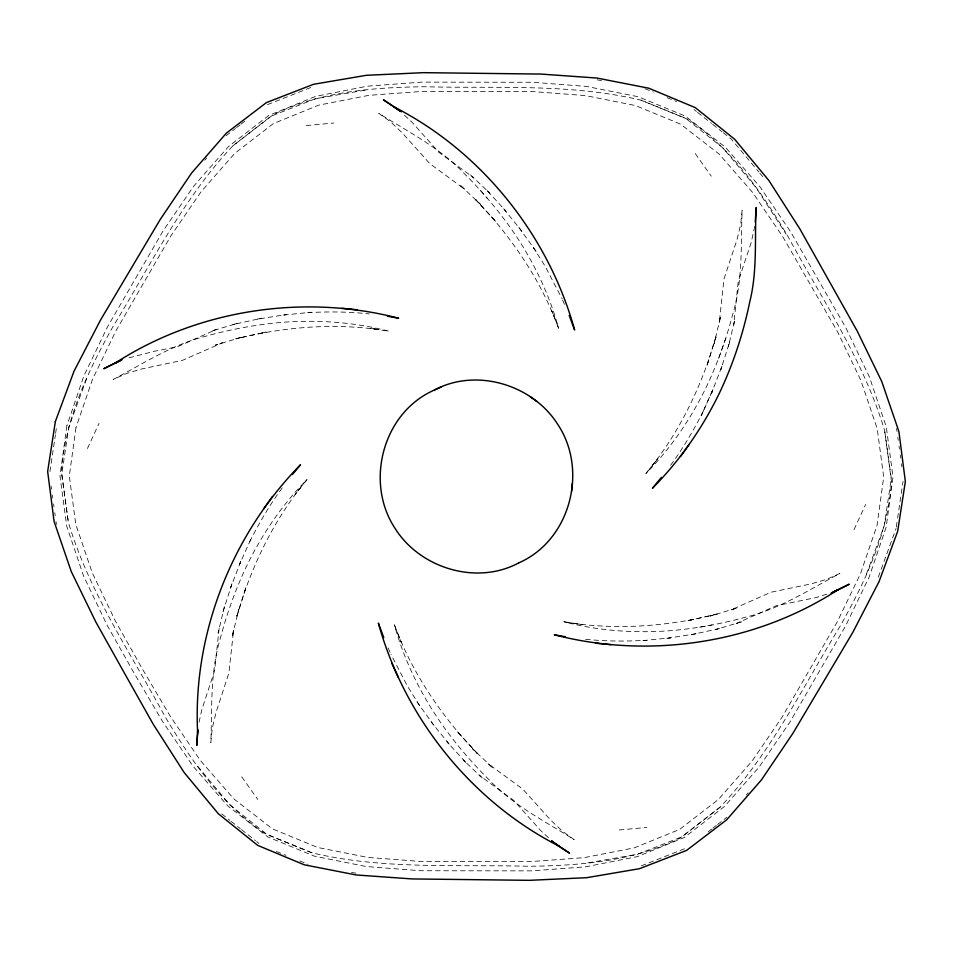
<?xml version="1.0" encoding="UTF-8"?>
<svg xmlns="http://www.w3.org/2000/svg" width="953" height="953" viewBox="0 0 953 953"><rect width="100%" height="100%" fill="white"/><g stroke="black" fill="none" stroke-linecap="round" stroke-linejoin="round"><path stroke-width="0.71" stroke-dasharray="4.76 3.57" d="M49.949 471.556L55.405 434.818M55.619 433.341L56.703 425.991M896.296 527.009L897.381 519.659M897.595 518.182L903.051 481.444M199.07 722.243L201.798 709.711L214.58 670.805L219.166 628.087L218.094 633.149L224.384 606.775L223.121 611.492L231.996 583.522L230.531 588.013L241.288 559.947L239.608 564.259L251.556 537.611M754.776 226.29L751.107 242.86L738.241 281.373L733.703 324.794L734.775 319.731L728.485 346.249L729.76 341.519L720.885 369.561L722.362 365.07L711.593 393.16L713.273 388.848L701.325 415.484L713.273 388.848M236.963 616.031L246.208 586.488L236.963 616.031L238.75 609.122L232.127 637.069L233.64 629.79L228.899 673.009L216.057 712.379L212.269 728.211L210.827 742.673C212.174 708.103 210.029 673.021 220.06 639.344C226.731 613.97 235.57 589.157 246.898 565.486C262.325 533.93 282.267 504.53 307.033 479.55L294.989 494.547L307.116 479.299M715.917 336.993L706.673 366.595L715.917 336.993L714.131 343.902L720.742 315.812L719.217 323.091L723.935 279.122L736.86 240.12L740.672 224.467L742.137 210.16C740.803 244.79 742.959 279.92 732.917 313.656C726.269 339.054 717.395 363.855 706.066 387.549C690.615 419.117 670.662 448.541 645.872 473.546L657.915 458.548L645.777 473.796M718.586 358.507L726.234 336.981M878.309 577.184L896.07 528.474M86.592 378.782L68.842 426.944L61.707 474.558L68.33 522.137C89.117 592.123 130.561 652.948 165.036 716.561C191.374 760.851 221.334 804.356 264.815 833.434L311.941 852.804C382.951 869.803 456.356 864.323 528.689 866.277C580.198 865.622 632.852 861.417 679.763 838.295L720.111 807.167C770.334 754.18 802.283 687.875 840.129 626.204C865.324 581.259 888.029 533.549 891.46 481.36L884.682 430.863C863.906 360.865 822.439 300.052 787.964 236.439C761.638 192.149 731.666 148.632 688.185 119.554L641.059 100.184C570.061 83.185 496.668 88.677 424.335 86.735C372.814 87.39 320.148 91.583 273.225 114.717L232.889 145.833C182.666 198.82 150.729 265.137 112.871 326.796C87.676 371.741 64.983 419.451 61.54 471.652L68.33 522.137M866.408 574.218L884.17 526.056L891.305 478.454L884.682 430.863M244.159 593.111C257.405 555.396 275.739 519.314 300.409 487.745M708.722 359.972C695.487 397.699 677.142 433.782 652.471 465.35M853.995 529.677L865.598 504.459M87.426 448.529L99.041 423.335M249.674 541.804C259.323 522.637 270.199 504.042 283.041 486.816M703.207 411.303C693.367 430.887 682.205 449.864 669.018 467.411M204.8 160.211L206.718 157.972M746.282 795.028L748.2 792.789M232.889 145.833L270.795 116.302L315.586 98.683L366.166 89.975M720.111 807.167L682.205 836.698L637.39 854.329L586.81 863.037M226.087 135.767L235.462 128.488M236.63 127.571L240.144 124.843M241.312 123.926L244.826 121.198M708.174 831.802L711.688 829.074M712.856 828.157L716.37 825.429M717.538 824.512L726.913 817.233M267.507 104.627L311.726 87.152M641.274 865.848L685.493 848.373M129.036 357.804L154.315 351.288L177.27 346.821L216.545 329.428L211.637 331.036L237.619 323.293L232.901 324.556L261.563 318.266L256.941 319.231L286.627 314.526L282.052 315.229L311.095 312.25L306.532 312.715C327.487 311.524 348.548 311.595 369.43 313.954M826.811 594.16L815.982 597.591L776.052 605.774L736.455 623.465L741.374 621.868L715.322 629.659L720.051 628.396L691.354 634.722L695.988 633.757L666.278 638.474L670.864 637.771L641.81 640.75L646.384 640.285C625.43 641.476 604.357 641.405 583.486 639.046M235.891 338.815L242.777 336.909L215.259 345.153L222.323 342.83L182.523 360.329L142.009 368.894L126.404 373.528L113.157 379.508C143.76 363.379 173.077 343.997 207.254 335.837C232.568 328.916 258.466 324.175 284.637 322.15C319.672 319.743 355.112 322.305 389.134 331.263L370.121 328.32L378.71 329.619C331.084 322.936 282.433 327.32 235.891 338.815L266.101 332.049L259.335 333.586M717.061 614.149L686.827 620.939L717.061 614.149L710.176 616.055L737.765 607.752L730.689 610.075L770.822 592.266L811.194 583.879L826.727 579.329L839.915 573.42C809.276 589.573 779.947 608.991 745.734 617.163C720.42 624.084 694.511 628.825 668.327 630.85C633.28 633.269 597.829 630.683 563.795 621.737L582.807 624.68L563.533 621.797M699.728 627.181L711.998 624.918M693.593 619.402C654.306 626.788 613.875 628.956 574.206 623.381M306.187 125.57L333.812 123.02M619.2 829.98L646.825 827.442M597.174 79.826L601.522 80.636M351.478 872.364L355.826 873.174M641.059 100.184L685.588 118.243L723.256 148.227L756.086 187.681L786.13 234.176M311.941 852.804L267.412 834.745L229.756 804.773L196.926 765.307M645.002 88.712L653.246 92.072M666.993 97.659L676.606 101.566M276.394 851.434L286.007 855.341M299.754 860.928L307.998 864.288M694.046 109.571L696.381 111.418M697.548 112.335L711.51 123.425M712.677 124.343L721.993 131.74M723.148 132.658L731.296 139.126L758.886 172.052M221.704 813.874L229.852 820.342M231.007 821.26L240.323 828.657M241.49 829.575L255.452 840.665M256.619 841.582L258.954 843.429M404.37 115.206L411.732 121.901L438.88 152.337L473.808 177.866L469.96 174.399L489.699 193.078L486.244 189.623L506.043 211.316L502.898 207.79L521.827 231.162L518.932 227.541L536.039 251.211L533.346 247.482L545.152 266.244L562.032 298.694M548.499 837.711L541.101 831.004L513.81 800.484L479.109 775.158L482.957 778.613L463.253 759.97L466.72 763.436L446.933 741.756L450.09 745.282L431.161 721.921L434.056 725.531L416.949 701.873M477.56 753.716L456.606 730.939L477.56 753.716L472.474 748.713L493.368 768.416L487.829 763.46L522.875 789.179L550.56 819.985L562.377 831.183L574.183 839.664C544.913 821.212 513.453 805.523 489.306 780.007C470.651 761.554 453.604 741.482 438.761 719.825C419.153 690.699 403.667 658.726 394.399 624.787L401.368 642.715L394.232 624.596M475.392 199.332L496.37 222.132L475.392 199.332L480.479 204.335L459.537 184.596L465.088 189.552L429.803 163.618L402.261 132.908L390.516 121.746L378.758 113.3C408.051 131.776 439.524 147.465 463.682 173.005C482.349 191.458 499.384 211.542 514.239 233.187C533.847 262.337 549.333 294.322 558.589 328.273L551.62 310.344L558.756 328.475M480.538 190.445L487.257 198.343M759.839 173.196L762.698 176.603M491.653 217.034C517.693 247.375 539.779 281.29 554.789 318.433M461.312 736.026C435.283 705.685 413.197 671.77 398.199 634.627M695.225 153.528L711.248 176.186M241.728 776.814L257.751 799.46M419.642 705.589L407.836 686.827L390.956 654.377M562.592 299.992L564.843 305.163M388.145 647.909L390.385 653.091M896.582 428.528L896.987 431.471M897.797 437.356L898.202 440.286M899.024 446.171L899.429 449.113M900.24 454.986L900.645 457.928M901.455 463.801L901.86 466.744M51.14 486.256L51.545 489.199M52.355 495.072L52.76 498.014M53.571 503.887L53.976 506.829M54.797 512.714L55.203 515.644M56.013 521.529L56.418 524.472M66.853 425.777L59.991 476L66.734 526.223L83.578 576.029L107.022 625.025L134.254 673.378L162.427 721.278L193.09 766.272L227.755 805.893L267.817 836.96L314.669 856.235L366.238 866.539L420.392 870.732L531.452 870.875L585.738 866.813L637.39 856.616L684.325 837.461L724.447 806.512L759.16 767.01L789.858 722.207L845.514 626.097L869.148 577.053L886.147 527.223L893.009 477L886.266 426.777L869.422 376.971L845.978 327.975L790.573 231.722L759.91 186.728L725.245 147.107L685.183 116.04L638.331 96.765L586.762 86.461L532.608 82.268L421.548 82.125L367.262 86.187L315.61 96.384L268.675 115.539L228.553 146.488L193.84 185.99L163.142 230.793L107.486 326.903L83.852 375.947L66.853 425.777M75.978 427.552L69.307 475.976L75.799 524.388L92.215 572.729L115.313 620.903L142.247 668.756L170.158 716.108L200.261 760.363L233.854 798.888L272.451 828.872L317.623 847.455L367.691 857.414L420.976 861.476L530.845 861.595L584.201 857.652L634.364 847.836L679.632 829.396L718.324 799.567L751.988 761.185L782.151 717.085L837.175 621.999L860.452 573.801L877.034 525.448L883.705 477.024L877.213 428.612L860.809 380.259L837.699 332.085L782.866 236.88L752.739 192.625L719.17 154.1L680.561 124.116L635.377 105.521L585.309 95.574L532.024 91.512L422.167 91.405L368.787 95.348L318.624 105.164L273.368 123.604L234.676 153.433L201.023 191.815L170.861 235.915L115.837 331.001L92.56 379.211L75.978 427.552"/><path stroke-width="1.43" d="M518.718 562.913C570.347 540.375 588.513 470.282 557.648 424.216C532.548 384.583 476.131 367.513 434.246 390.122C382.606 412.685 364.451 482.766 395.352 528.844C420.452 568.453 476.845 585.499 518.718 562.913M197.783 729.283L196.818 745.389L197.759 730.451M755.252 222.001L756.158 207.48C754.538 239.048 757.54 271.069 749.701 302.101C743.269 333.455 733.179 364.058 719.467 392.981C702.432 428.135 679.87 460.525 652.4 488.305L661.406 477.405M571.574 491.331L572.431 483.147M292.333 474.606L300.481 464.79C231.496 534.978 192.446 634.638 197.652 733.083M272.475 496.465L263.54 508.95M680.466 456.594L689.424 444.086M119.53 360.853L103.794 368.728L121.972 359.722M833.577 592.016L849.254 584.201L831.123 593.147M121.436 360.139L114.86 363.307C197.521 309.57 303.352 293.56 398.628 318.207L387.418 316.253M831.624 592.778L838.175 589.645C755.503 643.442 649.612 659.44 554.289 634.793L565.498 636.747M434.246 390.122L441.739 386.763M357.196 309.785L341.913 308.296M595.756 643.215L611.064 644.705M396.972 108.773L383.428 99.815L401.38 111.811M555.944 844.167L569.513 853.149L556.052 844.275M399.676 110.798L393.672 106.7C481.539 151.444 548.392 235.105 574.635 329.988L569.191 315.467M553.264 842.178L559.292 846.276C471.425 801.568 404.632 717.919 378.353 623.083L383.797 637.605M551.537 841.13L554.825 843.465L551.656 840.594M530.19 396.734L536.849 401.558M398.068 109.476L400.165 111.382M391.778 663.181L398.128 677.154M55.357 421.548L47.65 471.497L54.083 521.434L71.249 571.502L95.765 621.88L124.212 672.735L153.207 724.197L184.12 772.478L218.344 813.755L257.751 845.394L304.198 864.788L356.16 874.961L412.041 878.928L529.368 880.334L586.631 877.701L639.487 868.695L686.601 850.398L726.627 819.866L761.399 779.959L792.777 733.536L852.661 632.637L879.011 581.723L897.643 531.452L905.35 481.503L898.917 431.566L881.751 381.498L857.235 331.12L799.793 228.803L768.88 180.522L734.656 139.245L695.249 107.606L648.802 88.212L596.84 78.039L540.959 74.072L423.632 72.666L366.369 75.299L313.513 84.305L266.399 102.602L226.373 133.134L191.601 173.041L160.223 219.464L100.339 320.363L73.989 371.277L55.357 421.548"/></g></svg>
